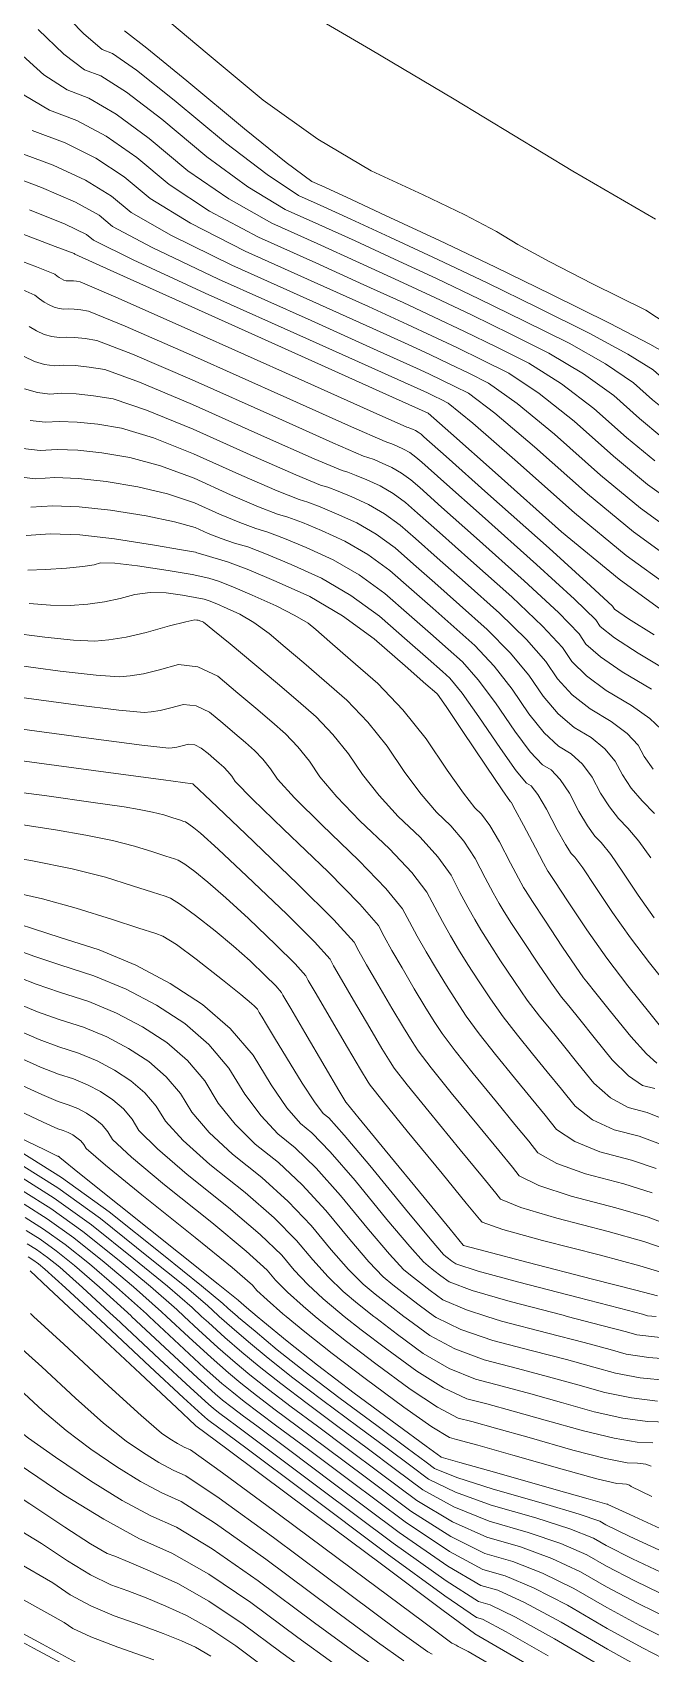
# Model space of a CAD drawing. Header units: inches. Extents: x 1337389 to 1347141, y 407035 to 414577.
# Drawn here: x 1337798 to 1338006, y 410198 to 410744 of the extents above; entities that cross this region are included whole.
import ezdxf

# ---------------------------------------------------------------- set-up
doc = ezdxf.new("R2010")
doc.units = ezdxf.units.IN
doc.header["$MEASUREMENT"] = 0
doc.layers.add('Topo', color=7, linetype='Continuous', lineweight=15, true_color=0x459900)

msp = doc.modelspace()

# ---------------------------------------------------------------- linework, layer by layer
at = {"layer": 'Topo'}
for points, elevation in [([(1337806.069, 410752.7361), (1337815.0259, 410743.51), (1337821.259, 410738.2411), (1337824.7691, 410736.9299), (1337832.874, 410731.2479), (1337845.5728, 410721.1971), (1337862.868, 410706.775), (1337876.8351, 410696.0678), (1337887.475, 410689.0749), (1337894.7882, 410685.7959), (1337905.056, 410681.105), (1337918.281, 410675.0018), (1337934.461, 410667.486), (1337951.0499, 410659.588), (1337968.0479, 410651.3091), (1337985.454, 410642.648), (1337998.4369, 410635.6449), (1338006.9971, 410630.301), (1338011.133, 410626.6161), (1338014.7331, 410623.6569)], 785), ([(1337763.4781, 410747.185), (1337771.775, 410743.71), (1337779.5988, 410737.824), (1337786.9509, 410729.527), (1337794.9299, 410722.8449), (1337803.538, 410717.778), (1337812.7738, 410714.3271), (1337822.5611, 410708.9989), (1337832.9001, 410701.7951), (1337843.7909, 410692.713), (1337857.4789, 410683.777), (1337873.9651, 410674.986), (1337893.247, 410666.3409), (1337909.502, 410658.9991), (1337922.73, 410652.9579), (1337932.9311, 410648.2199), (1337943.3899, 410643.241), (1337954.1059, 410638.0208), (1337965.0791, 410632.5609), (1337976.051, 410625.6641), (1337987.02, 410617.3289), (1337997.9861, 410607.558), (1338007.53, 410599.7143)], 800), ([(1338009.9308, 410607.6949), (1338002.3691, 410613.9111), (1337993.6788, 410621.653), (1337983.5129, 410628.9909), (1337971.871, 410635.923), (1337958.7531, 410642.45), (1337945.943, 410648.6899), (1337933.441, 410654.6418), (1337921.2468, 410660.306), (1337908.02, 410666.368), (1337893.7611, 410672.8259), (1337878.4681, 410679.6822), (1337863.9308, 410687.8739), (1337850.1498, 410697.4001), (1337837.1248, 410708.2619), (1337825.9988, 410716.416), (1337816.7722, 410721.8619), (1337809.4449, 410724.5991), (1337801.6279, 410729.733), (1337793.323, 410737.2628), (1337784.5289, 410747.189)], 795), ([(1337841.2759, 410749.7731), (1337856.61, 410736.8479), (1337875.519, 410721.1348), (1337893.963, 410707.9749), (1337911.9429, 410697.3689), (1337929.4568, 410689.3159), (1337943.527, 410682.4999), (1337954.153, 410676.9218), (1337961.3351, 410672.581), (1337972.1311, 410666.7128), (1337986.539, 410659.3202), (1338004.5609, 410650.401), (1338025.706, 410636.5059)], 775), ([(1337895.478, 410747.6528), (1337911.7488, 410738.2439), (1337939.8751, 410721.4558), (1337979.858, 410697.288), (1338007.8039, 410681.117)], 770), ([(1337799.6958, 410745), (1337808.327, 410736.6221), (1337815.3521, 410731.42), (1337820.7701, 410729.3961), (1337829.4359, 410723.8321), (1337841.3489, 410714.729), (1337856.5088, 410702.0879), (1337870.3829, 410691.971), (1337882.972, 410684.3789), (1337894.2741, 410679.3108), (1337906.5381, 410673.7359), (1337919.764, 410667.6539), (1337933.9509, 410661.064), (1337948.497, 410654.139), (1337963.3999, 410646.8791), (1337978.662, 410639.2851), (1337990.9749, 410632.318), (1338000.338, 410625.9769), (1338006.7511, 410620.263), (1338012.332, 410615.6759), (1338017.0819, 410612.2152), (1338020.9989, 410609.8809), (1338031.477, 410601.458)], 790), ([(1338013.6561, 410634.625), (1338005.899, 410638.9718), (1337992.246, 410646.01), (1337972.6951, 410655.7379), (1337953.604, 410665.0371), (1337934.971, 410673.908), (1337916.7979, 410682.3501), (1337903.5741, 410688.4739), (1337895.3009, 410692.2808), (1337891.979, 410693.771), (1337883.287, 410700.1649), (1337869.227, 410711.4618), (1337849.7979, 410727.6638), (1337836.311, 410738.664), (1337828.767, 410744.464)], 780), ([(1337797.63, 410710.9569), (1337808.775, 410706.793), (1337819.124, 410701.5829), (1337828.6761, 410695.327), (1337837.4321, 410688.0259), (1337851.027, 410679.68), (1337869.461, 410670.2899), (1337892.734, 410659.8559), (1337910.9839, 410651.6301), (1337924.2139, 410645.61), (1337932.4208, 410641.7979), (1337940.836, 410637.791), (1337949.4579, 410633.5921), (1337958.2879, 410629.1981), (1337968.588, 410622.336), (1337980.361, 410613.005), (1337993.6042, 410601.2061), (1338005.1299, 410591.733), (1338014.9372, 410584.586)], 805), ([(1338014.2222, 410575.3769), (1338002.7289, 410583.7519), (1337989.2219, 410594.853), (1337973.7009, 410608.681), (1337961.1258, 410619.0091), (1337951.496, 410625.836), (1337944.8111, 410629.162), (1337938.282, 410632.3421), (1337931.9109, 410635.3759), (1337925.6971, 410638.2621), (1337912.466, 410644.2609), (1337892.2199, 410653.3709), (1337864.958, 410665.5939), (1337844.5749, 410675.5829), (1337831.073, 410683.3381), (1337824.4522, 410688.8598), (1337815.686, 410694.1671), (1337804.777, 410699.2589), (1337791.723, 410704.137)], 810), ([(1338013.5081, 410566.1669), (1338000.3279, 410575.7709), (1337984.8389, 410588.501), (1337967.0421, 410604.3569), (1337953.6638, 410615.6822), (1337944.7041, 410622.4741), (1337940.1631, 410624.7329), (1337935.7291, 410626.893), (1337931.4008, 410628.9539), (1337927.18, 410630.914), (1337913.9479, 410636.892), (1337891.7058, 410646.886), (1337860.454, 410660.8982), (1337838.124, 410671.486), (1337824.7151, 410678.6509), (1337820.2271, 410682.3928), (1337812.249, 410686.751), (1337800.7779, 410691.7252), (1337785.8161, 410697.3159)], 815), ([(1337796.7801, 410684.191), (1337808.811, 410679.3339), (1337816.0033, 410675.9251), (1337818.356, 410673.963), (1337831.6721, 410667.389), (1337855.9509, 410656.201), (1337891.1931, 410640.4009), (1337915.43, 410629.5229), (1337928.6631, 410623.5661), (1337930.891, 410622.5319), (1337933.1751, 410621.4438), (1337935.5159, 410620.3039), (1337937.9131, 410619.1111), (1337946.2018, 410612.3551), (1337960.3831, 410600.0339), (1337980.4568, 410582.1478), (1337997.927, 410567.7902), (1338012.7931, 410556.957)], 820), ([(1338012.0782, 410547.7479), (1337995.526, 410559.808), (1337976.075, 410575.796), (1337953.7239, 410595.71), (1337938.7399, 410609.0271), (1337931.1209, 410615.7489), (1337930.8681, 410615.875), (1337930.622, 410615.9948), (1337930.3811, 410616.1102), (1337930.1461, 410616.2188), (1337916.9119, 410622.1541), (1337890.679, 410633.916), (1337851.4471, 410651.5049), (1337825.2201, 410663.2919), (1337811.9969, 410669.276), (1337811.7791, 410669.458), (1337805.3739, 410671.9181), (1337792.781, 410676.657)], 825), ([(1338007.297, 410541.115), (1337998.6399, 410546.4851), (1337993.9541, 410549.6999), (1337993.241, 410550.761), (1337985.888, 410557.5959), (1337971.895, 410570.2059), (1337951.263, 410588.5908), (1337937.1983, 410601.1189), (1337929.7019, 410607.7891), (1337928.7727, 410608.6009), (1337927.8158, 410609.2948), (1337926.8309, 410609.8708), (1337925.8172, 410610.3281), (1337924.9931, 410610.675), (1337924.36, 410610.9131), (1337923.9171, 410611.0421), (1337911.5759, 410616.5262), (1337887.3369, 410627.3638), (1337851.2001, 410643.5589), (1337826.7021, 410654.42), (1337813.8439, 410659.9501), (1337812.6251, 410660.146), (1337811.5661, 410660.2619), (1337810.6649, 410660.2959), (1337809.9232, 410660.2489), (1337809.1589, 410660.3442), (1337808.374, 410660.5811), (1337807.5669, 410660.9601), (1337806.7889, 410661.405), (1337806.041, 410661.917), (1337805.323, 410662.495), (1337799.0861, 410665.0319), (1337787.3312, 410669.5282)], 830), ([(1338013.1661, 410528.159), (1338001.9211, 410534.8591), (1337993.9149, 410540.083), (1337989.1479, 410543.8311), (1337987.6201, 410546.1021), (1337980.4779, 410553.0719), (1337967.7221, 410564.742), (1337949.3509, 410581.1121), (1337936.4439, 410592.6019), (1337928.9999, 410599.214), (1337927.019, 410600.948), (1337924.9779, 410602.4289), (1337922.875, 410603.657), (1337920.7119, 410604.6321), (1337918.9541, 410605.3729), (1337917.6031, 410605.8809), (1337916.6591, 410606.155), (1337905.3053, 410611.143), (1337883.543, 410620.8462), (1337851.371, 410635.263), (1337829.065, 410645.0119), (1337816.6249, 410650.0949), (1337814.0501, 410650.5102), (1337811.8101, 410650.7551), (1337809.906, 410650.8271), (1337808.3369, 410650.728), (1337806.723, 410650.9289), (1337805.062, 410651.43), (1337803.356, 410652.231), (1337801.7119, 410653.1719), (1337800.1321, 410654.2541), (1337798.613, 410655.477), (1337792.4689, 410658.209)], 835), ([(1338006.4049, 410522.7291), (1337996.544, 410528.604), (1337989.1898, 410533.681), (1337984.341, 410537.9609), (1337981.9988, 410541.4431), (1337975.068, 410548.5489), (1337963.5479, 410559.2781), (1337947.44, 410573.6321), (1337935.6899, 410584.086), (1337928.2979, 410590.6399), (1337925.2649, 410593.2949), (1337922.1388, 410595.5621), (1337918.9189, 410597.4421), (1337915.6058, 410598.936), (1337912.915, 410600.071), (1337910.847, 410600.8489), (1337909.4001, 410601.2681), (1337899.0339, 410605.761), (1337879.7482, 410614.3271), (1337851.5431, 410626.967), (1337831.4289, 410635.604), (1337819.4061, 410640.2409), (1337815.4739, 410640.875), (1337812.054, 410641.247), (1337809.1459, 410641.3582), (1337806.7509, 410641.2082), (1337804.286, 410641.515), (1337801.7511, 410642.279), (1337799.1449, 410643.5011), (1337796.6359, 410644.9381)], 840), ([(1337794.935, 410634.772), (1337798.439, 410633.128), (1337801.8491, 410632.0998), (1337805.165, 410631.687), (1337808.3871, 410631.89), (1337812.2981, 410631.74), (1337816.898, 410631.239), (1337822.1871, 410630.3859), (1337833.7931, 410626.196), (1337851.7151, 410618.6709), (1337875.954, 410607.808), (1337892.7628, 410600.379), (1337902.1411, 410596.3809), (1337904.0898, 410595.816), (1337906.8759, 410594.7689), (1337910.5009, 410593.2401), (1337914.963, 410591.228), (1337919.3002, 410588.695), (1337923.5111, 410585.641), (1337927.597, 410582.0659), (1337934.9361, 410575.5699), (1337945.5291, 410566.1519), (1337959.3749, 410553.814), (1337969.6579, 410544.0249), (1337976.3778, 410536.7839), (1337979.5349, 410532.0908), (1337984.4649, 410527.28), (1337991.168, 410522.3491), (1337999.6429, 410517.299), (1338005.8199, 410512.9291), (1338009.6992, 410509.239)], 845), ([(1337795.1281, 410623.977), (1337799.4129, 410622.685), (1337803.5789, 410622.1661), (1337807.627, 410622.4211), (1337812.541, 410622.2328), (1337818.322, 410621.6038), (1337824.9679, 410620.531), (1337836.156, 410616.7881), (1337851.8869, 410610.375), (1337872.1601, 410601.29), (1337886.4919, 410594.996), (1337894.8832, 410591.494), (1337897.3331, 410590.7841), (1337900.8369, 410589.467), (1337905.395, 410587.544), (1337911.0071, 410585.014), (1337916.4611, 410581.829), (1337921.757, 410577.988), (1337926.8948, 410573.4921), (1337934.182, 410567.053), (1337943.617, 410558.6729), (1337955.201, 410548.3511), (1337964.248, 410539.5011), (1337970.7569, 410532.125), (1337974.728, 410526.2221), (1337979.7399, 410520.8781), (1337985.7911, 410516.093), (1337992.8819, 410511.868), (1337998.272, 410507.789), (1338001.961, 410503.8559), (1338003.9481, 410500.0679), (1338007.021, 410495.784)], 850), ([(1337796.9759, 410613.2701), (1337801.993, 410612.6449), (1337806.868, 410612.952), (1337812.7849, 410612.7261), (1337819.7461, 410611.968), (1337827.7489, 410610.677), (1337838.52, 410607.3799), (1337852.0589, 410602.078), (1337868.3651, 410594.7709), (1337880.2199, 410589.6141), (1337887.6239, 410586.6079), (1337890.577, 410585.7522), (1337894.7981, 410584.1649), (1337900.2901, 410581.8481), (1337907.051, 410578.7999), (1337913.6221, 410574.9619), (1337920.002, 410570.335), (1337926.193, 410564.917), (1337933.4278, 410558.537), (1337941.7061, 410551.1929), (1337951.028, 410542.8868), (1337958.8381, 410534.9781), (1337965.1359, 410527.4661), (1337969.9221, 410520.352), (1337975.015, 410514.4761), (1337980.414, 410509.8381), (1337986.121, 410506.4379), (1337990.7239, 410502.6489), (1337994.2229, 410498.473), (1337996.619, 410493.9078), (1337999.6219, 410489.449), (1338003.2341, 410485.096), (1338007.454, 410480.8489)], 855), ([(1338006.164, 410465.982), (1338002.11, 410471.5699), (1337998.485, 410475.9711), (1337995.2892, 410479.188), (1337992.224, 410483.1131), (1337989.2889, 410487.7472), (1337986.4848, 410493.09), (1337983.1749, 410497.51), (1337979.36, 410501.0068), (1337975.038, 410503.5831), (1337970.2899, 410508.074), (1337965.115, 410514.482), (1337959.515, 410522.807), (1337953.428, 410530.454), (1337946.8539, 410537.4229), (1337939.794, 410543.714), (1337932.6728, 410550.0199), (1337925.491, 410556.343), (1337918.248, 410562.6808), (1337910.783, 410568.095), (1337903.095, 410572.586), (1337895.1839, 410576.1522), (1337888.759, 410578.8628), (1337883.8201, 410580.7188), (1337880.365, 410581.721), (1337873.9489, 410584.232), (1337864.5709, 410588.252), (1337852.2298, 410593.7821), (1337840.8829, 410597.972), (1337830.5301, 410600.822), (1337821.17, 410602.332), (1337813.029, 410603.2189), (1337806.1079, 410603.483), (1337800.408, 410603.125), (1337794.54, 410603.8549)], 860), ([(1337792.103, 410594.44), (1337798.8219, 410593.6039), (1337805.3491, 410594.0151), (1337813.273, 410593.7119), (1337822.5941, 410592.6968), (1337833.3111, 410590.9681), (1337843.247, 410588.5641), (1337852.4019, 410585.4861), (1337860.776, 410581.734), (1337867.678, 410578.8491), (1337873.1071, 410576.834), (1337877.063, 410575.687), (1337882.7201, 410573.5609), (1337890.0789, 410570.4561), (1337899.1391, 410566.371), (1337907.944, 410561.2291), (1337916.4941, 410555.0281), (1337924.79, 410547.7688), (1337931.9188, 410541.504), (1337937.8829, 410536.234), (1337942.6812, 410531.959), (1337948.0179, 410525.93), (1337953.8939, 410518.148), (1337960.3089, 410508.6129), (1337965.564, 410501.6718), (1337969.6607, 410497.3269), (1337972.5981, 410495.5769), (1337975.627, 410492.3699), (1337978.7468, 410487.7069), (1337981.959, 410481.5859), (1337984.825, 410476.7781), (1337987.3428, 410473.2801), (1337989.515, 410471.094), (1337992.6751, 410467.0511), (1337996.8231, 410461.1501), (1338001.9589, 410453.391), (1338007.349, 410445.778)], 865), ([(1337797.236, 410584.083), (1337804.5902, 410584.546), (1337813.5171, 410584.205), (1337824.0179, 410583.061), (1337836.0919, 410581.1129), (1337845.611, 410579.1561), (1337852.574, 410577.1899), (1337856.982, 410575.2149), (1337861.4069, 410573.4671), (1337865.848, 410571.9471), (1337870.3061, 410570.6551), (1337876.6811, 410568.2592), (1337884.974, 410564.7602), (1337895.1829, 410560.1569), (1337905.1049, 410554.3619), (1337914.74, 410547.3748), (1337924.088, 410539.194), (1337931.165, 410532.988), (1337935.9722, 410528.7549), (1337938.5071, 410526.4951), (1337942.6079, 410521.407), (1337948.2729, 410513.4889), (1337955.5021, 410502.7431), (1337960.839, 410495.271), (1337964.2838, 410491.072), (1337965.8371, 410490.1471), (1337968.0789, 410487.231), (1337971.01, 410482.3241), (1337974.6299, 410475.4261), (1337977.4259, 410470.4421), (1337979.398, 410467.3731), (1337980.5461, 410466.217), (1337983.2409, 410462.5319), (1337987.4827, 410456.317), (1337993.2721, 410447.572), (1337999.346, 410438.9909), (1338005.7071, 410430.5749), (1338012.354, 410422.3219)], 870), ([(1337795.6501, 410574.5621), (1337803.8301, 410575.0768), (1337813.761, 410574.6982), (1337825.442, 410573.425), (1337838.8731, 410571.259), (1337847.9739, 410569.748), (1337852.7461, 410568.8939), (1337853.1881, 410568.6961), (1337855.1359, 410568.0851), (1337858.5899, 410567.06), (1337863.55, 410565.622), (1337870.642, 410562.9569), (1337879.868, 410559.0641), (1337891.2269, 410553.9431), (1337902.2661, 410547.496), (1337912.9858, 410539.7211), (1337923.3859, 410530.6199), (1337930.411, 410524.4712), (1337934.0601, 410521.2749), (1337934.334, 410521.031), (1337937.1983, 410516.883), (1337942.6519, 410508.8302), (1337950.6959, 410496.8731), (1337956.1139, 410488.8689), (1337958.9079, 410484.8159), (1337959.0761, 410484.716), (1337960.5312, 410482.091), (1337963.2719, 410476.9411), (1337967.3002, 410469.265), (1337970.027, 410464.1071), (1337971.4519, 410461.4648), (1337971.5761, 410461.34), (1337973.8061, 410458.013), (1337978.142, 410451.484), (1337984.584, 410441.7529), (1337991.3438, 410432.2051), (1337998.4211, 410422.8391), (1338005.8171, 410413.656), (1338010.7881, 410407.4839)], 875), ([(1337796.2151, 410562.8301), (1337802.1619, 410563.0291), (1337809.2879, 410563.5689), (1337814.7452, 410564.1249), (1337818.5328, 410564.6969), (1337820.6512, 410565.2859), (1337825.527, 410565.1641), (1337833.1631, 410564.331), (1337843.5579, 410562.7872), (1337851.57, 410561.4091), (1337857.198, 410560.199), (1337860.4439, 410559.1561), (1337865.3179, 410557.238), (1337871.821, 410554.4461), (1337879.954, 410550.78), (1337886.2332, 410547.624), (1337890.6571, 410544.9769), (1337893.228, 410542.8401), (1337898.003, 410538.738), (1337904.9832, 410532.6701), (1337914.167, 410524.638), (1337922.657, 410515.7651), (1337930.4531, 410506.0502), (1337937.555, 410495.4947), (1337943.04, 410487.7409), (1337946.9089, 410482.7889), (1337949.16, 410480.639), (1337951.9129, 410476.821), (1337955.166, 410471.334), (1337958.921, 410464.1789), (1337961.629, 410459.061), (1337963.2899, 410455.9811), (1337963.9031, 410454.9379), (1337966.2962, 410451.2461), (1337970.4671, 410444.903), (1337976.417, 410435.911), (1337980.7659, 410429.45), (1337983.5139, 410425.522), (1337984.6611, 410424.127), (1337987.7069, 410420.3651), (1337992.652, 410414.237), (1337999.4969, 410405.7429), (1338004.7031, 410399.915), (1338008.2701, 410396.7519)], 880), ([(1337796.6688, 410551.6009), (1337803.894, 410551.048), (1337810.475, 410550.997), (1337816.4119, 410551.446), (1337822.03, 410552.2069), (1337827.3301, 410553.2811), (1337832.312, 410554.6681), (1337837.4761, 410555.3182), (1337842.8209, 410555.233), (1337848.3479, 410554.4111), (1337852.608, 410553.6789), (1337855.6009, 410553.0351), (1337857.3262, 410552.4811), (1337859.9181, 410551.4609), (1337863.376, 410549.9768), (1337867.7, 410548.0279), (1337872.4109, 410545.2081), (1337877.5089, 410541.5181), (1337882.9939, 410536.9581), (1337889.2009, 410531.687), (1337896.1301, 410525.7061), (1337903.7807, 410519.0149), (1337910.854, 410511.6229), (1337917.3482, 410503.5301), (1337923.264, 410494.7369), (1337928.8132, 410487.3429), (1337933.994, 410481.3471), (1337938.8081, 410476.7492), (1337943.147, 410471.5321), (1337947.0101, 410465.696), (1337950.398, 410459.241), (1337953.094, 410454.194), (1337955.0972, 410450.556), (1337956.4092, 410448.3258), (1337959.049, 410444.1721), (1337963.0169, 410438.0931), (1337968.3131, 410430.0891), (1337972.669, 410423.748), (1337976.0861, 410419.0711), (1337978.5621, 410416.0569), (1337982.243, 410411.528), (1337987.1298, 410405.4831), (1337993.2229, 410397.922), (1337998.6609, 410392.5268), (1338003.4451, 410389.296), (1338007.5751, 410388.2299)], 885), ([(1337789.738, 410541.8581), (1337801.8891, 410540.232), (1337811.572, 410539.2671), (1337818.7881, 410538.9639), (1337823.5349, 410539.3229), (1337829.315, 410540.2903), (1337836.1281, 410541.866), (1337843.9739, 410544.0489), (1337849.4249, 410545.472), (1337852.4789, 410546.134), (1337853.1377, 410546.0361), (1337853.646, 410545.9489), (1337854.003, 410545.8719), (1337854.2091, 410545.8059), (1337854.5179, 410545.684), (1337854.9309, 410545.5072), (1337855.446, 410545.275), (1337858.5899, 410542.7921), (1337864.361, 410538.059), (1337872.7601, 410531.0759), (1337880.398, 410524.6372), (1337887.2771, 410518.7421), (1337893.394, 410513.392), (1337899.0499, 410507.4809), (1337904.243, 410501.01), (1337908.9731, 410493.979), (1337914.5858, 410486.944), (1337921.0802, 410479.904), (1337928.456, 410472.859), (1337934.3811, 410466.2439), (1337938.8539, 410460.0589), (1337941.874, 410454.302), (1337944.5581, 410449.3261), (1337946.9051, 410445.13), (1337948.9149, 410441.7149), (1337951.802, 410437.0991), (1337955.5668, 410431.283), (1337960.21, 410424.266), (1337964.5732, 410418.0449), (1337968.6569, 410412.619), (1337972.4622, 410407.988), (1337976.7801, 410402.6911), (1337981.6079, 410396.7289), (1337986.9488, 410390.101), (1337992.62, 410385.1379), (1337998.6209, 410381.8399), (1338004.9521, 410380.2061), (1338010.828, 410377.7611)], 890), ([(1337790.6759, 410531.062), (1337807.1099, 410528.8619), (1337819.251, 410527.4849), (1337827.1009, 410526.931), (1337830.6581, 410527.201), (1337835.1591, 410527.9719), (1337840.6019, 410529.247), (1337846.989, 410531.0239), (1337853.5209, 410530.3181), (1337860.1968, 410527.1299), (1337867.018, 410521.4579), (1337873.0939, 410516.3411), (1337878.424, 410511.7781), (1337883.008, 410507.768), (1337887.2461, 410503.339), (1337891.1371, 410498.4899), (1337894.6819, 410493.222), (1337900.358, 410486.545), (1337908.1659, 410478.4609), (1337918.1051, 410468.9689), (1337925.6149, 410460.9559), (1337930.697, 410454.4211), (1337933.3508, 410449.364), (1337936.023, 410444.4591), (1337938.713, 410439.7049), (1337941.421, 410435.103), (1337944.5561, 410430.025), (1337948.117, 410424.4721), (1337952.106, 410418.4441), (1337956.4759, 410412.3431), (1337961.2291, 410406.1671), (1337966.3629, 410399.9182), (1337971.316, 410393.854), (1337976.087, 410387.9739), (1337980.6751, 410382.28), (1337986.5789, 410377.7501), (1337993.797, 410374.3828), (1338002.3291, 410372.181), (1338009.4401, 410369.5481)], 895), ([(1338008.051, 410361.336), (1337999.7058, 410364.157), (1337988.972, 410366.9269), (1337980.537, 410370.3609), (1337974.402, 410374.459), (1337970.5648, 410379.2201), (1337965.8519, 410385.0169), (1337960.264, 410391.848), (1337953.8009, 410399.715), (1337948.3799, 410406.6399), (1337944.0021, 410412.6222), (1337940.6679, 410417.662), (1337937.3089, 410422.9509), (1337933.927, 410428.4911), (1337930.5201, 410434.28), (1337927.487, 410439.5908), (1337924.8269, 410444.4261), (1337922.5411, 410448.7829), (1337916.849, 410455.668), (1337907.7531, 410465.0791), (1337895.2522, 410477.0178), (1337886.1309, 410486.146), (1337880.3909, 410492.4639), (1337878.0318, 410495.9701), (1337875.4419, 410499.197), (1337872.6221, 410502.1451), (1337869.5711, 410504.8132), (1337866.0229, 410507.8499), (1337861.9799, 410511.2563), (1337857.44, 410515.0311), (1337852.9969, 410517.153), (1337848.6499, 410517.622), (1337844.3989, 410516.4403), (1337840.7759, 410515.5909), (1337837.7811, 410515.078), (1337835.414, 410514.8988), (1337826.93, 410515.7042), (1337812.33, 410517.493), (1337791.6141, 410520.266)], 900), ([(1337792.552, 410509.4701), (1337817.5508, 410506.1241), (1337834.6089, 410503.9219), (1337843.7267, 410502.8659), (1337844.9039, 410502.9551), (1337846.3939, 410503.211), (1337848.197, 410503.633), (1337850.311, 410504.221), (1337852.4731, 410503.987), (1337854.684, 410502.9318), (1337856.9421, 410501.0541), (1337858.9531, 410499.36), (1337860.7182, 410497.8487), (1337862.2349, 410496.522), (1337863.638, 410495.056), (1337864.9271, 410493.45), (1337866.1, 410491.7059), (1337871.9041, 410485.7481), (1337882.338, 410475.5761), (1337897.4011, 410461.1889), (1337908.084, 410450.3791), (1337914.3839, 410443.145), (1337916.3039, 410439.4869), (1337918.9519, 410434.7239), (1337922.3281, 410428.854), (1337926.4321, 410421.879), (1337930.0621, 410415.8779), (1337933.2181, 410410.8519), (1337935.8988, 410406.7999), (1337940.283, 410400.937), (1337946.3721, 410393.2641), (1337954.165, 410383.7791), (1337960.3889, 410376.18), (1337965.043, 410370.4661), (1337968.128, 410366.6381), (1337974.496, 410362.973), (1337984.148, 410359.4709), (1337997.0829, 410356.1329), (1338006.6629, 410353.1232)], 905), ([(1337793.362, 410498.6912), (1337822.515, 410494.7889), (1337841.9668, 410492.1841), (1337851.7189, 410490.8769), (1337851.7719, 410490.868), (1337851.817, 410490.8589), (1337851.8548, 410490.849), (1337851.8969, 410490.8355), (1337851.9311, 410490.8238), (1337851.958, 410490.8063), (1337851.98, 410490.7879), (1337857.8483, 410485.1871), (1337869.56, 410474.002), (1337887.1181, 410457.2339), (1337899.3411, 410445.0691), (1337906.2279, 410437.5072), (1337907.7809, 410434.549), (1337910.4169, 410429.8561), (1337914.1362, 410423.4289), (1337918.9379, 410415.2671), (1337922.816, 410408.804), (1337925.7679, 410404.041), (1337927.7949, 410400.978), (1337932.187, 410395.2352), (1337938.9441, 410386.8119), (1337948.0662, 410375.7089), (1337954.9251, 410367.3429), (1337959.5211, 410361.7119), (1337961.8539, 410358.8161), (1337968.4549, 410355.584), (1337979.3228, 410352.0149), (1337994.4599, 410348.1079), (1338005.2749, 410344.9109), (1338011.7691, 410342.4221)], 910), ([(1337781.729, 410489.578), (1337802.5931, 410486.7851), (1337818.2239, 410484.6311), (1337828.6211, 410483.117), (1337833.7858, 410482.241), (1337838.252, 410481.3331), (1337842.0208, 410480.392), (1337845.0912, 410479.4169), (1337847.3411, 410478.6971), (1337848.7701, 410478.2321), (1337849.377, 410478.022), (1337850.525, 410477.2959), (1337852.212, 410476.0541), (1337854.439, 410474.2969), (1337860.393, 410468.8568), (1337870.0731, 410459.736), (1337883.4801, 410446.932), (1337892.813, 410437.6441), (1337898.072, 410431.87), (1337899.2572, 410429.611), (1337901.8812, 410424.9889), (1337905.9431, 410418.003), (1337911.444, 410408.6548), (1337915.5688, 410401.7311), (1337918.3183, 410397.231), (1337919.6911, 410395.1561), (1337924.0909, 410389.532), (1337931.5159, 410380.36), (1337941.9668, 410367.6401), (1337949.461, 410358.506), (1337953.9989, 410352.957), (1337955.5799, 410350.9949), (1337962.414, 410348.1959), (1337974.4991, 410344.5589), (1337991.8369, 410340.0839), (1338003.886, 410336.6979), (1338010.6492, 410334.402)], 915), ([(1338009.5291, 410326.381), (1338002.4981, 410328.486), (1337989.213, 410332.06), (1337969.6751, 410337.1021), (1337956.372, 410340.8069), (1337949.3071, 410343.1739), (1337948.477, 410344.203), (1337943.9981, 410349.6689), (1337935.868, 410359.5699), (1337924.0871, 410373.9079), (1337915.9939, 410383.8291), (1337911.588, 410389.3341), (1337910.868, 410390.421), (1337908.322, 410394.657), (1337903.9501, 410402.0429), (1337897.751, 410412.5781), (1337893.3461, 410420.1208), (1337890.734, 410424.6721), (1337889.915, 410426.2321), (1337886.285, 410430.218), (1337879.842, 410436.6311), (1337870.5858, 410445.47), (1337862.9389, 410452.528), (1337856.8991, 410457.8061), (1337852.4671, 410461.3031), (1337849.109, 410463.774), (1337846.8262, 410465.2191), (1337845.6169, 410465.6369), (1337842.774, 410466.5631), (1337838.2971, 410467.9948), (1337832.1869, 410469.9341), (1337824.6868, 410471.8071), (1337815.8001, 410473.6143), (1337805.523, 410475.3559), (1337794.4799, 410477.0789)], 920), ([(1337782.4251, 410467.596), (1337797.814, 410464.9879), (1337811.123, 410462.2811), (1337822.3519, 410459.4758), (1337831.5029, 410456.5719), (1337838.2059, 410454.428), (1337842.4631, 410453.042), (1337844.2739, 410452.416), (1337847.694, 410450.2521), (1337852.7218, 410446.5522), (1337859.358, 410441.3151), (1337865.4841, 410436.199), (1337871.0989, 410431.2039), (1337876.203, 410426.3288), (1337879.7572, 410422.792), (1337881.7591, 410420.5939), (1337882.21, 410419.7341), (1337884.8101, 410415.254), (1337889.5591, 410407.153), (1337896.456, 410395.431), (1337901.076, 410387.5841), (1337903.4179, 410383.61), (1337903.4839, 410383.5111), (1337907.8979, 410378.1269), (1337916.6591, 410367.457), (1337929.7689, 410351.5011), (1337938.5339, 410340.831), (1337942.9561, 410335.4488), (1337943.0331, 410335.3529), (1337950.331, 410333.419), (1337964.8499, 410329.6461), (1337986.59, 410324.0358), (1338001.1101, 410320.2738), (1338008.4092, 410318.3609)], 925), ([(1337790.7369, 410454.5119), (1337801.1951, 410452.1391), (1337812.5179, 410449.0179), (1337824.7082, 410445.1502), (1337833.6389, 410442.2931), (1337839.3102, 410440.447), (1337841.7229, 410439.612), (1337846.2778, 410436.7299), (1337852.9759, 410431.8008), (1337861.8181, 410424.8241), (1337868.0299, 410419.87), (1337871.612, 410416.9381), (1337872.565, 410416.0269), (1337873.2291, 410415.367), (1337873.6031, 410414.9561), (1337873.687, 410414.7961), (1337874.215, 410413.8859), (1337875.1879, 410412.2278), (1337876.6039, 410409.821), (1337879.321, 410405.314), (1337883.339, 410398.7059), (1337888.658, 410389.9971), (1337892.8089, 410383.7091), (1337895.7929, 410379.8411), (1337897.609, 410378.3929), (1337902.8359, 410372.5368), (1337911.476, 410362.273), (1337923.5279, 410347.6019), (1337931.809, 410337.6159), (1337936.3189, 410332.3149), (1337937.0591, 410331.701), (1337937.9889, 410330.9671), (1337939.111, 410330.114), (1337940.423, 410329.1431), (1337947.9691, 410326.7731), (1337961.7481, 410323.0031), (1337981.762, 410317.833), (1337995.6559, 410314.2301), (1338003.4319, 410312.192), (1338005.088, 410311.7189), (1338008.0041, 410311.498)], 930), ([(1337793.2649, 410443.624), (1337798.098, 410442.0089), (1337807.0761, 410439.1141), (1337820.1989, 410434.94), (1337832.5818, 410429.7832), (1337844.225, 410423.6439), (1337855.1271, 410416.5241), (1337864.4261, 410408.4511), (1337872.1239, 410399.4251), (1337878.218, 410389.4459), (1337883.56, 410381.7742), (1337888.1471, 410376.4098), (1337891.9811, 410373.3519), (1337898.112, 410366.9619), (1337906.54, 410357.2391), (1337917.2649, 410344.182), (1337924.937, 410335.0449), (1337929.5539, 410329.8261), (1337931.1189, 410328.526), (1337933.087, 410326.974), (1337935.4581, 410325.1719), (1337938.2322, 410323.1182), (1337946.0192, 410320.2152), (1337958.8193, 410316.4627), (1337976.631, 410311.8632), (1337978.031, 410311.498)], 935), ([(1337793.2621, 410434.642), (1337798.5699, 410432.7061), (1337806.974, 410429.9091), (1337818.4719, 410426.2511), (1337829.322, 410421.7319), (1337839.5242, 410416.354), (1337849.076, 410410.1151), (1337857.2249, 410403.0411), (1337863.969, 410395.1319), (1337869.309, 410386.388), (1337874.8202, 410379.0039), (1337880.5021, 410372.9779), (1337886.3539, 410368.3121), (1337893.388, 410361.3871), (1337901.6041, 410352.204), (1337911.0029, 410340.763), (1337918.0638, 410332.4728), (1337922.7899, 410327.336), (1337925.1789, 410325.351), (1337928.1842, 410322.982), (1337931.805, 410320.2289), (1337936.042, 410317.0927), (1337944.0699, 410313.6579), (1337950.9069, 410311.498)], 940), ([(1337793.2591, 410425.6599), (1337799.0422, 410423.402), (1337806.8712, 410420.7031), (1337816.745, 410417.5619), (1337826.0621, 410413.682), (1337834.8229, 410409.0629), (1337843.026, 410403.7048), (1337850.023, 410397.6311), (1337855.8139, 410390.8401), (1337860.4, 410383.3312), (1337866.081, 410376.234), (1337872.8561, 410369.5471), (1337880.7271, 410363.272), (1337888.6641, 410355.8128), (1337896.6689, 410347.1701), (1337904.7403, 410337.3431), (1337911.1922, 410329.9022), (1337916.0251, 410324.8461), (1337919.2389, 410322.1761), (1337923.2809, 410318.989), (1337928.1521, 410315.2861), (1337933.2701, 410311.498)], 945), ([(1337793.256, 410416.678), (1337799.5148, 410414.0989), (1337806.7689, 410411.4969), (1337815.019, 410408.873), (1337822.8032, 410405.6311), (1337830.122, 410401.7721), (1337836.9749, 410397.2958), (1337842.8209, 410392.221), (1337847.6601, 410386.547), (1337851.491, 410380.274), (1337857.342, 410373.464), (1337865.2109, 410366.1158), (1337875.0989, 410358.232), (1337883.9401, 410350.238), (1337891.7331, 410342.135), (1337898.4781, 410333.9238), (1337904.32, 410327.3309), (1337909.2611, 410322.3571), (1337913.2989, 410319.0009), (1337918.3781, 410314.997), (1337922.9808, 410311.498)], 950), ([(1337793.2528, 410407.6969), (1337799.9869, 410404.796), (1337806.6671, 410402.2919), (1337813.292, 410400.1842), (1337819.5431, 410397.581), (1337825.421, 410394.482), (1337830.9241, 410390.8869), (1337835.6191, 410386.8109), (1337839.5049, 410382.2549), (1337842.582, 410377.217), (1337848.6019, 410370.6939), (1337857.565, 410362.685), (1337869.472, 410353.191), (1337879.2158, 410344.6631), (1337886.7971, 410337.1011), (1337892.2151, 410330.5039), (1337897.448, 410324.7601), (1337902.4961, 410319.8669), (1337907.3589, 410315.8259), (1337912.8489, 410311.498)], 955), ([(1337902.882, 410311.498), (1337901.4191, 410312.6511), (1337895.7319, 410317.377), (1337890.5758, 410322.1892), (1337885.9531, 410327.0852), (1337881.8609, 410332.0661), (1337874.4921, 410339.0879), (1337863.8448, 410348.151), (1337849.92, 410359.254), (1337839.863, 410367.924), (1337833.673, 410374.1599), (1337831.3511, 410377.9621), (1337828.418, 410381.402), (1337824.8739, 410384.4779), (1337820.7199, 410387.191), (1337816.2829, 410389.53), (1337811.5651, 410391.4949), (1337806.5642, 410393.086), (1337800.4591, 410395.4931), (1337793.25, 410398.7148)], 960), ([(1337793.247, 410389.7329), (1337800.9312, 410386.1892), (1337806.462, 410383.88), (1337809.8383, 410382.8061), (1337813.023, 410381.4799), (1337816.019, 410379.9001), (1337818.823, 410378.0691), (1337821.2163, 410375.9921), (1337823.1959, 410373.6701), (1337824.764, 410371.1022), (1337831.1229, 410365.1541), (1337842.2751, 410355.8229), (1337858.2171, 410343.111), (1337869.7679, 410333.514), (1337876.925, 410327.0322), (1337879.6899, 410323.6649), (1337883.7042, 410319.617), (1337888.9669, 410314.8878), (1337893.047, 410311.498)], 965), ([(1337883.286, 410311.498), (1337882.2029, 410312.3981), (1337876.832, 410317.0461), (1337873.4279, 410320.246), (1337871.989, 410321.9971), (1337865.043, 410327.9391), (1337852.5902, 410338.07), (1337834.6288, 410352.3919), (1337822.3839, 410362.3828), (1337815.8549, 410368.045), (1337815.0411, 410369.377), (1337814.014, 410370.582), (1337812.7728, 410371.659), (1337811.318, 410372.6101), (1337809.7641, 410373.429), (1337808.1108, 410374.117), (1337806.3591, 410374.6751), (1337801.4039, 410376.8861), (1337793.2439, 410380.7509)], 970), ([(1337793.2399, 410371.7699), (1337801.8761, 410367.583), (1337806.2569, 410365.469), (1337806.3839, 410365.428), (1337806.5039, 410365.3791), (1337806.6172, 410365.319), (1337806.7221, 410365.25), (1337806.8119, 410365.1721), (1337806.887, 410365.085), (1337806.9461, 410364.9879), (1337813.6451, 410359.613), (1337826.984, 410348.9611), (1337846.9629, 410333.03), (1337860.319, 410322.3639), (1337867.0541, 410316.9632), (1337867.1659, 410316.827), (1337869.96, 410314.475), (1337873.532, 410311.498)], 975), ([(1337866.8621, 410311.498), (1337863.6281, 410314.291), (1337861.92, 410315.8879), (1337854.687, 410321.8141), (1337841.929, 410332.071), (1337823.6472, 410346.6592), (1337807.5259, 410358.2961), (1337793.5659, 410366.9829)], 980), ([(1337793.9091, 410362.5501), (1337806.3271, 410354.8219), (1337820.6669, 410344.4702), (1337836.9311, 410331.4939), (1337848.9642, 410321.7301), (1337856.768, 410315.1779), (1337860.341, 410311.838), (1337860.7249, 410311.498)], 985), ([(1337854.7919, 410311.498), (1337851.6151, 410314.4672), (1337843.242, 410321.645), (1337831.9319, 410330.9159), (1337817.688, 410342.281), (1337805.128, 410351.348), (1337794.252, 410358.1159)], 990), ([(1337848.88, 410311.498), (1337846.4629, 410313.757), (1337837.5188, 410321.5602), (1337826.9338, 410330.3381), (1337814.709, 410340.092), (1337803.9292, 410347.8741), (1337794.595, 410353.683)], 995), ([(1337842.968, 410311.498), (1337841.3109, 410313.0471), (1337831.796, 410321.4751), (1337821.9359, 410329.76), (1337811.7299, 410337.9039), (1337802.73, 410344.3998), (1337794.9378, 410349.2491)], 1000), ([(1337795.281, 410344.816), (1337801.5319, 410340.9258), (1337808.7509, 410335.7152), (1337816.937, 410329.183), (1337826.0738, 410321.3901), (1337836.159, 410312.337), (1337837.0571, 410311.498)], 1005), ([(1337831.145, 410311.498), (1337831.007, 410311.6271), (1337820.351, 410321.3049), (1337811.9391, 410328.6049), (1337805.7711, 410333.526), (1337800.3331, 410337.452), (1337795.624, 410340.383)], 1010), ([(1337795.967, 410335.9492), (1337799.134, 410333.9778), (1337802.7919, 410331.337), (1337806.941, 410328.0269), (1337814.6281, 410321.2198), (1337825.2209, 410311.498)], 1015), ([(1337819.3068, 410311.498), (1337808.9049, 410321.1349), (1337801.9421, 410327.449), (1337799.8129, 410329.148), (1337797.9348, 410330.5039), (1337796.3089, 410331.516)], 1020), ([(1337813.407, 410311.498), (1337803.1829, 410321.0499), (1337796.9439, 410326.8722)], 1025), ([(1337875.805, 410193.4191), (1337866.2769, 410200.532), (1337857.5859, 410206.3171), (1337849.7329, 410210.774), (1337842.7159, 410213.904), (1337836.1101, 410216.67), (1337829.9159, 410219.0731), (1337824.134, 410221.112), (1337817.347, 410224.455), (1337809.5571, 410229.1), (1337800.7639, 410235.0479), (1337789.557, 410241.895), (1337775.936, 410249.64), (1337759.9029, 410258.2831), (1337745.6589, 410266.7521), (1337733.2061, 410275.0457), (1337722.5428, 410283.166), (1337713.227, 410288.5069), (1337705.258, 410291.0691), (1337698.637, 410290.8519), (1337686.4289, 410294.909), (1337668.6349, 410303.242), (1337653.3251, 410311.498)], 1060), ([(1337891.4671, 410191.252), (1337881.5, 410198.364), (1337868.8148, 410207.8329), (1337857.2449, 410215.5342), (1337846.7899, 410221.4679), (1337837.448, 410225.6352), (1337830.358, 410228.717), (1337825.519, 410230.715), (1337822.93, 410231.628), (1337817.3, 410234.877), (1337808.629, 410240.4629), (1337796.916, 410248.386), (1337786.466, 410255.0921), (1337777.278, 410260.5819), (1337769.353, 410264.8541), (1337759.3291, 410271.3119), (1337747.208, 410279.955), (1337732.987, 410290.784), (1337720.564, 410297.907), (1337709.9359, 410301.323), (1337701.1049, 410301.033), (1337688.5451, 410304.439), (1337672.35, 410311.498)], 1055), ([(1337899.0111, 410194.7619), (1337887.1939, 410203.31), (1337871.353, 410215.1341), (1337857.1899, 410224.6249), (1337844.7031, 410231.7809), (1337833.8922, 410236.603), (1337821.78, 410243.136), (1337808.3643, 410251.38), (1337793.645, 410261.3361), (1337783.8039, 410267.999), (1337778.8419, 410271.371), (1337778.7568, 410271.45), (1337772.8241, 410275.979), (1337761.042, 410284.958), (1337743.411, 410298.3869), (1337731.618, 410307.3521), (1337726.1341, 410311.498)], 1050), ([(1337743.2909, 410311.498), (1337754.1809, 410304.1401), (1337768.2461, 410293.427), (1337778.901, 410285.0911), (1337786.145, 410279.1339), (1337789.9771, 410275.5552), (1337796.446, 410270.5219), (1337805.5501, 410264.0352), (1337817.2891, 410256.0951), (1337827.989, 410249.5188), (1337837.6499, 410244.3081), (1337846.272, 410240.4621), (1337858.353, 410233.1718), (1337873.8911, 410222.4359), (1337892.888, 410208.2549), (1337906.5539, 410198.271), (1337914.89, 410192.4849)], 1045), ([(1337922.976, 410195.4781), (1337914.098, 410201.7811), (1337898.582, 410213.1999), (1337876.4291, 410229.7371), (1337859.516, 410241.7181), (1337847.8421, 410249.1441), (1337841.408, 410252.0142), (1337834.199, 410255.902), (1337826.2138, 410260.8091), (1337817.454, 410266.7341), (1337809.0871, 410273.044), (1337801.1132, 410279.739), (1337793.5319, 410286.8182), (1337784.978, 410294.2039), (1337775.4509, 410301.896), (1337764.9501, 410309.8937), (1337762.2311, 410311.498)], 1040), ([(1337781.1669, 410311.498), (1337782.6549, 410310.365), (1337791.0549, 410303.316), (1337800.9201, 410294.502), (1337812.249, 410283.9229), (1337821.728, 410275.5669), (1337829.359, 410269.4329), (1337835.1391, 410265.523), (1337840.4091, 410262.2851), (1337845.1661, 410259.7189), (1337849.4122, 410257.8252), (1337860.6789, 410250.2649), (1337878.967, 410237.0389), (1337904.2762, 410218.1461), (1337921.6409, 410205.29), (1337931.0621, 410198.472), (1337932.5379, 410197.6909)], 1035), ([(1337798.1482, 410311.498), (1337797.1321, 410312.4291)], 1030), ([(1337952.752, 410193.916), (1337944.6, 410198.5821), (1337942.6171, 410199.6309), (1337941.2879, 410200.334), (1337940.6015, 410200.6965), (1337940.3399, 410200.835), (1337939.8589, 410201.089), (1337939.147, 410201.4658), (1337929.1839, 410208.8001), (1337909.97, 410223.091), (1337881.5051, 410244.3399), (1337861.8419, 410258.812), (1337850.9819, 410266.507), (1337848.9239, 410267.425), (1337846.6178, 410268.668), (1337844.065, 410270.238), (1337841.2629, 410272.1329), (1337834.3701, 410278.089), (1337823.3841, 410288.1071), (1337808.307, 410302.1871), (1337798.1482, 410311.498)], 1030), ([(1337969.396, 410191.5331), (1337954.4079, 410200.226), (1337946.8491, 410204.5902), (1337946.719, 410204.628), (1337936.2289, 410212.4229), (1337915.377, 410227.9781), (1337884.1649, 410251.2909), (1337863.3269, 410266.855), (1337852.8651, 410274.6691), (1337852.7781, 410274.7341), (1337852.703, 410274.7911), (1337852.641, 410274.8391), (1337852.5918, 410274.8801), (1337846.3939, 410280.67), (1337834.0471, 410292.2088), (1337815.5501, 410309.4961), (1337813.407, 410311.498)], 1025), ([(1337819.3068, 410311.498), (1337820.702, 410310.206), (1337837.333, 410294.662), (1337848.712, 410284.0569), (1337854.8381, 410278.3921), (1337855.712, 410277.6651), (1337856.8131, 410276.797), (1337858.139, 410275.7891), (1337859.692, 410274.6388), (1337870.081, 410266.8849), (1337889.3069, 410252.5289), (1337917.3691, 410231.5679), (1337936.743, 410217.404), (1337947.4289, 410210.0371), (1337949.426, 410209.4669), (1337957.4749, 410205.1851), (1337971.5761, 410197.192)], 1020), ([(1337991.6439, 410192.46), (1337973.7559, 410202.8502), (1337960.5419, 410210.1451), (1337952.0031, 410214.3441), (1337948.138, 410215.4471), (1337937.258, 410222.3849), (1337919.3611, 410235.1582), (1337894.4489, 410253.7659), (1337876.8351, 410266.9159), (1337866.5191, 410274.608), (1337863.501, 410276.843), (1337860.9229, 410278.8041), (1337858.784, 410280.49), (1337857.0849, 410281.9029), (1337851.03, 410287.445), (1337840.62, 410297.1159), (1337825.855, 410310.9159), (1337825.2209, 410311.498)], 1015), ([(1337831.145, 410311.498), (1337843.907, 410299.5699), (1337853.3481, 410290.8319), (1337859.3311, 410285.4137), (1337861.8549, 410283.3161), (1337865.0319, 410280.81), (1337868.8632, 410277.8981), (1337873.346, 410274.5779), (1337883.5889, 410266.9471), (1337899.5909, 410255.0029), (1337921.3539, 410238.749), (1337937.7731, 410227.3669), (1337948.8479, 410220.8569), (1337954.5801, 410219.2211), (1337963.6091, 410215.105), (1337975.9359, 410208.5089), (1337991.56, 410199.434), (1338004.2529, 410192.3342)], 1010), ([(1338013.8859, 410194.4751), (1338003.3989, 410199.8439), (1337991.4759, 410206.4079), (1337978.1162, 410214.168), (1337966.676, 410220.0641), (1337957.1569, 410224.0981), (1337949.557, 410226.267), (1337938.2868, 410232.348), (1337923.3461, 410242.3392), (1337904.734, 410256.2409), (1337890.343, 410266.977), (1337880.1731, 410274.548), (1337874.2239, 410278.9529), (1337869.1421, 410282.8172), (1337864.9271, 410286.141), (1337861.578, 410288.926), (1337855.6669, 410294.219), (1337847.1941, 410302.023), (1337837.0571, 410311.498)], 1005), ([(1338025.0271, 410196.5451), (1338013.757, 410201.7411), (1338002.545, 410207.3527), (1337991.392, 410213.382), (1337980.296, 410219.827), (1337969.7428, 410225.024), (1337959.7341, 410228.9742), (1337950.2669, 410231.6769), (1337938.802, 410237.3289), (1337925.3379, 410245.929), (1337909.8762, 410257.4779), (1337897.0959, 410267.008), (1337886.9999, 410274.517), (1337879.5861, 410280.007), (1337873.2521, 410284.8241), (1337867.998, 410288.9669), (1337863.8238, 410292.437), (1337857.9851, 410297.6068), (1337850.4799, 410304.477), (1337842.968, 410311.498)], 1000), ([(1337848.88, 410311.498), (1337853.7669, 410306.931), (1337860.3029, 410300.994), (1337866.0701, 410295.9481), (1337871.069, 410291.7918), (1337877.3619, 410286.8303), (1337884.9479, 410281.062), (1337893.8271, 410274.4871), (1337903.85, 410267.0379), (1337915.018, 410258.7159), (1337927.3303, 410249.5188), (1337939.3159, 410242.31), (1337950.9771, 410237.087), (1337962.311, 410233.8509), (1337972.81, 410229.9841), (1337982.476, 410225.4861), (1337991.307, 410220.3559), (1338001.6907, 410214.8629), (1338013.628, 410209.007), (1338027.1182, 410202.7871), (1338036.133, 410198.6261), (1338040.6751, 410196.5221)], 995), ([(1338013.4989, 410216.273), (1338000.838, 410222.373), (1337991.2231, 410227.3301), (1337984.656, 410231.144), (1337975.878, 410234.9442), (1337964.8879, 410238.7279), (1337951.6859, 410242.4971), (1337939.8311, 410247.2909), (1337929.3219, 410253.109), (1337920.1602, 410259.9531), (1337910.6041, 410267.069), (1337900.654, 410274.456), (1337890.3088, 410282.1169), (1337881.4722, 410288.837), (1337874.141, 410294.6179), (1337868.3169, 410299.4591), (1337862.621, 410304.3821), (1337857.054, 410309.3839), (1337854.7919, 410311.498)], 990), ([(1337860.7249, 410311.498), (1337864.9391, 410307.7689), (1337870.5629, 410302.971), (1337877.212, 410297.4438), (1337885.582, 410290.844), (1337895.671, 410283.1711), (1337907.4811, 410274.426), (1337917.3581, 410267.0989), (1337925.3031, 410261.1899), (1337931.3149, 410256.7), (1337940.3459, 410252.2719), (1337952.3961, 410247.9071), (1337967.464, 410243.6051), (1337978.945, 410239.903), (1337986.8359, 410236.8031), (1337991.1391, 410234.304), (1337999.9839, 410229.8819), (1338013.3699, 410223.538)], 985), ([(1338013.2411, 410230.804), (1337999.1298, 410237.392), (1337991.0548, 410241.278), (1337989.0161, 410242.462), (1337982.012, 410244.8631), (1337970.041, 410248.4811), (1337953.1049, 410253.3169), (1337940.8599, 410257.2527), (1337933.3069, 410260.2901), (1337930.4452, 410262.4279), (1337924.1118, 410267.1299), (1337914.3081, 410274.3959), (1337901.033, 410284.2259), (1337889.6909, 410292.85), (1337880.2839, 410300.2691), (1337872.81, 410306.4817), (1337867.2579, 410311.156), (1337866.8621, 410311.498)], 980), ([(1338013.7249, 410238.013), (1337999.0962, 410244.76), (1337991.7581, 410248.1538), (1337991.7089, 410248.196), (1337991.6201, 410248.2262), (1337991.491, 410248.244), (1337991.321, 410248.2488), (1337985.0561, 410250.0071), (1337972.697, 410253.5182), (1337954.2421, 410258.7821), (1337941.8719, 410262.3079), (1337935.5861, 410264.0981), (1337935.3853, 410264.1501), (1337930.4258, 410267.7561), (1337920.7089, 410274.9161), (1337906.2349, 410285.6311), (1337893.8649, 410295.0339), (1337883.5988, 410303.127), (1337875.4381, 410309.9091), (1337873.532, 410311.498)], 975), ([(1337883.286, 410311.498), (1337889.539, 410306.3021), (1337898.7669, 410299.027), (1337909.887, 410290.5732), (1337922.8989, 410280.9411), (1337932.3751, 410274.313), (1337938.3141, 410270.689), (1337940.7171, 410270.068), (1337947.848, 410268.0771), (1337959.7069, 410264.716), (1337976.2959, 410259.9849), (1337987.9791, 410256.8111), (1337994.7551, 410255.1949), (1337996.6271, 410255.1371), (1337998.0538, 410254.9441), (1337999.038, 410254.6152), (1337999.5778, 410254.1511), (1338006.504, 410250.8161)], 970), ([(1337893.047, 410311.498), (1337895.4791, 410309.4769), (1337903.67, 410303.0191), (1337913.5402, 410295.5159), (1337925.0901, 410286.9673), (1337934.324, 410280.8709), (1337941.2429, 410277.2281), (1337945.8471, 410276.039), (1337953.824, 410273.847), (1337965.1731, 410270.6509), (1337979.895, 410266.452), (1337990.9009, 410263.6149), (1337998.1901, 410262.1409), (1338001.7631, 410262.0309), (1338004.4891, 410261.661), (1338006.367, 410261.034)], 965), ([(1338006.899, 410268.9239), (1338001.624, 410269.0881), (1337993.823, 410270.419), (1337983.4939, 410272.918), (1337970.6388, 410276.5849), (1337959.8, 410279.6161), (1337950.9783, 410282.0099), (1337944.1731, 410283.767), (1337936.2729, 410287.4279), (1337927.2799, 410292.992), (1337917.1931, 410300.459), (1337908.573, 410307.012), (1337902.882, 410311.498)], 960), ([(1337912.8489, 410311.498), (1337913.4761, 410311.0039), (1337920.8462, 410305.4009), (1337929.471, 410299.0171), (1337938.2229, 410293.9851), (1337947.1019, 410290.3071), (1337956.1091, 410287.9801), (1337965.7758, 410285.3852), (1337976.1039, 410282.5201), (1337987.093, 410279.3849), (1337996.745, 410277.223), (1338005.0591, 410276.0342), (1338012.0351, 410275.818)], 955), ([(1337922.9808, 410311.498), (1337924.4989, 410310.344), (1337931.661, 410305.0419), (1337940.172, 410300.5431), (1337950.0309, 410296.8461), (1337961.2391, 410293.9509), (1337971.752, 410291.1539), (1337981.5701, 410288.454), (1337990.6921, 410285.852), (1337999.667, 410284.027), (1338008.4932, 410282.9799)], 950), ([(1338011.9281, 410289.927), (1338002.5889, 410290.8319), (1337994.291, 410292.3189), (1337987.0349, 410294.3881), (1337977.728, 410296.9228), (1337966.3701, 410299.921), (1337952.96, 410303.3848), (1337942.121, 410307.1), (1337933.8519, 410311.067), (1337933.2701, 410311.498)], 945), ([(1337950.9069, 410311.498), (1337955.89, 410309.9239), (1337971.5, 410305.8919), (1337983.7041, 410302.6919), (1337992.5011, 410300.3231), (1337997.89, 410298.786), (1338005.5109, 410297.6357), (1338015.3621, 410296.873), (1338027.444, 410296.498), (1338036.6611, 410295.2489), (1338043.0121, 410293.1269), (1338046.4992, 410290.1309), (1338050.951, 410287.1519), (1338056.37, 410284.1921), (1338062.755, 410281.2501), (1338070.3549, 410275.754), (1338079.1702, 410267.7041), (1338089.1989, 410257.1001), (1338098.537, 410248.3221), (1338107.1838, 410241.3699), (1338115.1391, 410236.243), (1338127.39, 410226.0611), (1338143.936, 410210.8229), (1338164.777, 410190.5312)], 940), ([(1337978.031, 410311.498), (1337989.68, 410308.4612), (1337997.9662, 410306.257), (1338001.4889, 410305.2518), (1338008.4331, 410304.4402), (1338018.796, 410303.8191), (1338032.5801, 410303.3911), (1338043.0951, 410301.9668), (1338050.342, 410299.5448), (1338054.3189, 410296.1271), (1338058.359, 410293.2088), (1338062.4619, 410290.789), (1338066.6289, 410288.87), (1338073.2192, 410283.558), (1338082.2349, 410274.854), (1338093.675, 410262.7588), (1338103.0311, 410253.5813), (1338110.303, 410247.3201), (1338115.4912, 410243.977), (1338124.4739, 410236.368), (1338137.2539, 410224.4941), (1338153.8309, 410208.354), (1338167.776, 410195.882)], 935), ([(1337664.3249, 410295.3181), (1337665.0171, 410294.9441), (1337684.3131, 410285.3799), (1337696.1679, 410280.67), (1337700.581, 410280.815), (1337705.8911, 410279.1078), (1337712.0991, 410275.549), (1337719.204, 410270.138), (1337731.9891, 410262.1919), (1337750.4521, 410251.7121), (1337774.5941, 410238.698), (1337792.6479, 410228.6979), (1337804.6112, 410221.7101), (1337810.4861, 410217.737), (1337817.3939, 410214.032), (1337825.3371, 410210.5969), (1337834.3141, 410207.4319), (1337841.862, 410204.6229), (1337847.9828, 410202.1729), (1337852.675, 410200.0799), (1337857.9269, 410197.0991)], 1065), ([(1337838.7109, 410195.7901), (1337826.5401, 410200.082), (1337817.441, 410203.6099), (1337811.414, 410206.3729), (1337808.4591, 410208.372), (1337795.7379, 410215.5002), (1337773.2521, 410227.757), (1337767.9839, 410230.5969)], 1070), ([(1337785.8179, 410209.3189), (1337801.1668, 410201.0429), (1337812.306, 410195.0339)], 1075), ([(1337810.731, 410192.978), (1337798.1279, 410199.7808), (1337789.5081, 410204.4371)], 1080)]:
    msp.add_lwpolyline(points, dxfattribs=dict(at, elevation=elevation))

doc.saveas('drawing.dxf')
